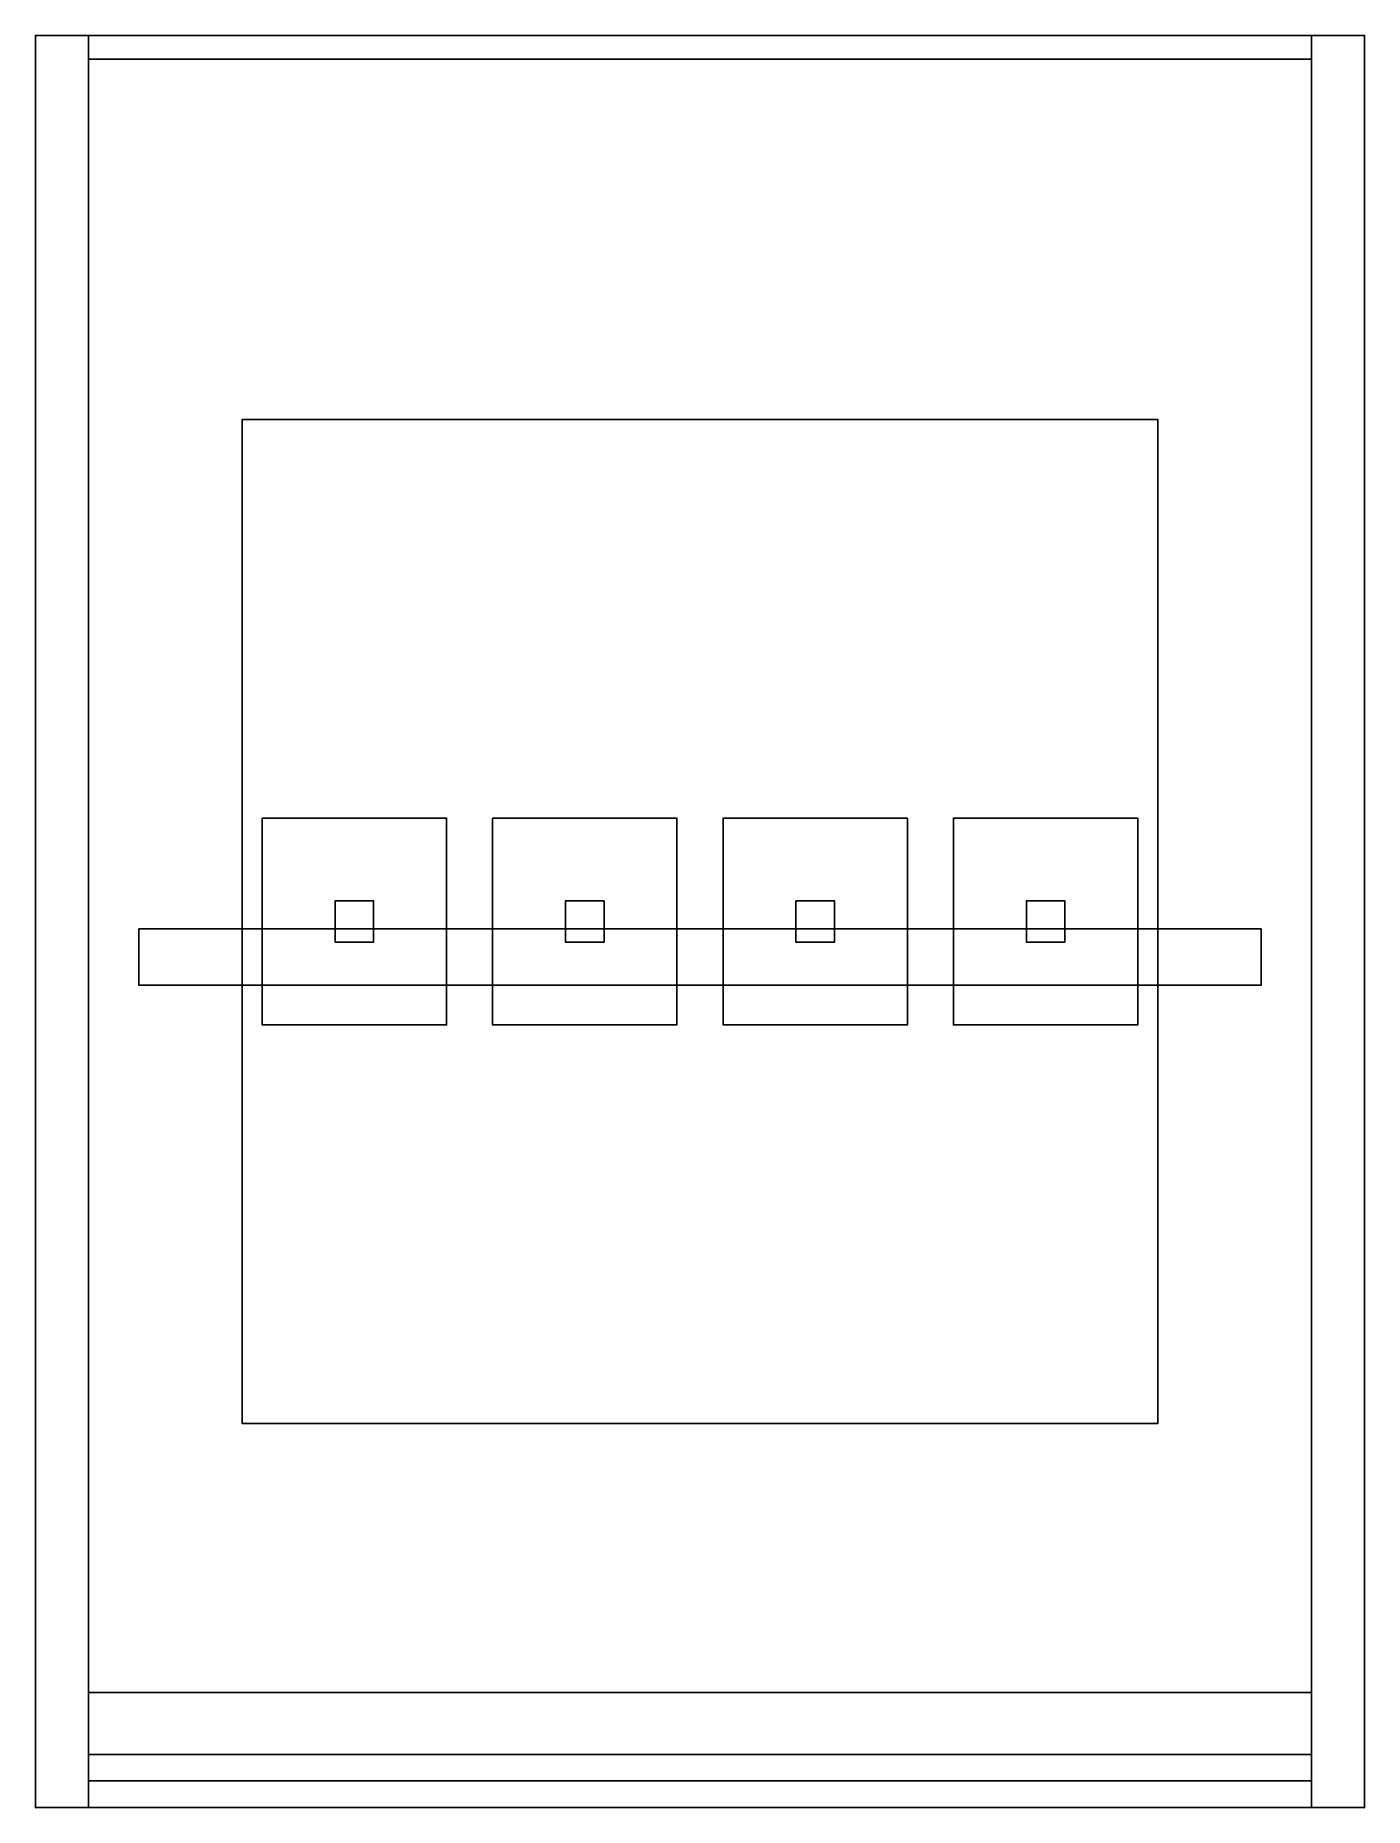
# Model space of a CAD drawing. Header units: millimetres. Extents: x 0 to 450, y -600 to 0.
import ezdxf

# ---------------------------------------------------------------- set-up
doc = ezdxf.new("R2010")
doc.units = ezdxf.units.MM
for name, color, linetype in [('AKSESUAR', 7, 'Continuous'), ('ARKALIK', 7, 'Continuous'), ('ASKILIK', 7, 'Continuous'), ('BAZA', 7, 'Continuous'), ('GOVDE', 7, 'Continuous'), ('RAFLAR', 7, 'Continuous')]:
    doc.layers.add(name, color=color, linetype=linetype)

msp = doc.modelspace()

# ---------------------------------------------------------------- linework, layer by layer
at = {"layer": 'AKSESUAR'}
for points in [[(70, -470, 60), (380, -470, 60), (380, -130, 60), (70, -130, 60)], [(70, -470, 360), (380, -470, 360), (380, -130, 360), (70, -130, 360)], [(380, -130, 60), (70, -130, 60), (70, -130, 360), (380, -130, 360)], [(70, -130, 60), (70, -470, 60), (70, -470, 360), (70, -130, 360)], [(380, -470, 60), (380, -130, 60), (380, -130, 360), (380, -470, 360)], [(76.8, -335, 1550), (139.2, -335, 1550), (139.2, -265, 1550), (76.8, -265, 1550)], [(76.8, -335, 1890), (139.2, -335, 1890), (139.2, -265, 1890), (76.8, -265, 1890)], [(139.2, -265, 1550), (76.8, -265, 1550), (76.8, -265, 1890), (139.2, -265, 1890)], [(76.8, -265, 1550), (76.8, -335, 1550), (76.8, -335, 1890), (76.8, -265, 1890)], [(139.2, -335, 1550), (139.2, -265, 1550), (139.2, -265, 1890), (139.2, -335, 1890)], [(154.8, -335, 1550), (217.2, -335, 1550), (217.2, -265, 1550), (154.8, -265, 1550)], [(154.8, -335, 1890), (217.2, -335, 1890), (217.2, -265, 1890), (154.8, -265, 1890)], [(217.2, -265, 1550), (154.8, -265, 1550), (154.8, -265, 1890), (217.2, -265, 1890)], [(154.8, -265, 1550), (154.8, -335, 1550), (154.8, -335, 1890), (154.8, -265, 1890)], [(217.2, -335, 1550), (217.2, -265, 1550), (217.2, -265, 1890), (217.2, -335, 1890)], [(232.8, -335, 1550), (295.2, -335, 1550), (295.2, -265, 1550), (232.8, -265, 1550)], [(232.8, -335, 1890), (295.2, -335, 1890), (295.2, -265, 1890), (232.8, -265, 1890)], [(295.2, -265, 1550), (232.8, -265, 1550), (232.8, -265, 1890), (295.2, -265, 1890)], [(232.8, -265, 1550), (232.8, -335, 1550), (232.8, -335, 1890), (232.8, -265, 1890)], [(295.2, -335, 1550), (295.2, -265, 1550), (295.2, -265, 1890), (295.2, -335, 1890)], [(310.8, -335, 1550), (373.2, -335, 1550), (373.2, -265, 1550), (310.8, -265, 1550)], [(310.8, -335, 1890), (373.2, -335, 1890), (373.2, -265, 1890), (310.8, -265, 1890)], [(373.2, -265, 1550), (310.8, -265, 1550), (310.8, -265, 1890), (373.2, -265, 1890)], [(310.8, -265, 1550), (310.8, -335, 1550), (310.8, -335, 1890), (310.8, -265, 1890)], [(373.2, -335, 1550), (373.2, -265, 1550), (373.2, -265, 1890), (373.2, -335, 1890)], [(101.5, -307, 1889.5), (114.5, -307, 1889.5), (114.5, -293, 1889.5), (101.5, -293, 1889.5)], [(101.5, -307, 1994.5), (114.5, -307, 1994.5), (114.5, -293, 1994.5), (101.5, -293, 1994.5)], [(114.5, -293, 1889.5), (101.5, -293, 1889.5), (101.5, -293, 1994.5), (114.5, -293, 1994.5)], [(101.5, -293, 1889.5), (101.5, -307, 1889.5), (101.5, -307, 1994.5), (101.5, -293, 1994.5)], [(114.5, -307, 1889.5), (114.5, -293, 1889.5), (114.5, -293, 1994.5), (114.5, -307, 1994.5)], [(179.5, -307, 1889.5), (192.5, -307, 1889.5), (192.5, -293, 1889.5), (179.5, -293, 1889.5)], [(179.5, -307, 1994.5), (192.5, -307, 1994.5), (192.5, -293, 1994.5), (179.5, -293, 1994.5)], [(192.5, -293, 1889.5), (179.5, -293, 1889.5), (179.5, -293, 1994.5), (192.5, -293, 1994.5)], [(179.5, -293, 1889.5), (179.5, -307, 1889.5), (179.5, -307, 1994.5), (179.5, -293, 1994.5)], [(192.5, -307, 1889.5), (192.5, -293, 1889.5), (192.5, -293, 1994.5), (192.5, -307, 1994.5)], [(257.5, -307, 1889.5), (270.5, -307, 1889.5), (270.5, -293, 1889.5), (257.5, -293, 1889.5)], [(257.5, -307, 1994.5), (270.5, -307, 1994.5), (270.5, -293, 1994.5), (257.5, -293, 1994.5)], [(270.5, -293, 1889.5), (257.5, -293, 1889.5), (257.5, -293, 1994.5), (270.5, -293, 1994.5)], [(257.5, -293, 1889.5), (257.5, -307, 1889.5), (257.5, -307, 1994.5), (257.5, -293, 1994.5)], [(270.5, -307, 1889.5), (270.5, -293, 1889.5), (270.5, -293, 1994.5), (270.5, -307, 1994.5)], [(335.5, -307, 1889.5), (348.5, -307, 1889.5), (348.5, -293, 1889.5), (335.5, -293, 1889.5)], [(335.5, -307, 1994.5), (348.5, -307, 1994.5), (348.5, -293, 1994.5), (335.5, -293, 1994.5)], [(348.5, -293, 1889.5), (335.5, -293, 1889.5), (335.5, -293, 1994.5), (348.5, -293, 1994.5)], [(335.5, -293, 1889.5), (335.5, -307, 1889.5), (335.5, -307, 1994.5), (335.5, -293, 1994.5)], [(348.5, -307, 1889.5), (348.5, -293, 1889.5), (348.5, -293, 1994.5), (348.5, -307, 1994.5)], [(101.5, -307, 1889.5), (114.5, -307, 1889.5), (114.5, -307, 1994.5), (101.5, -307, 1994.5)], [(179.5, -307, 1889.5), (192.5, -307, 1889.5), (192.5, -307, 1994.5), (179.5, -307, 1994.5)], [(257.5, -307, 1889.5), (270.5, -307, 1889.5), (270.5, -307, 1994.5), (257.5, -307, 1994.5)], [(335.5, -307, 1889.5), (348.5, -307, 1889.5), (348.5, -307, 1994.5), (335.5, -307, 1994.5)], [(76.8, -335, 1550), (139.2, -335, 1550), (139.2, -335, 1890), (76.8, -335, 1890)], [(154.8, -335, 1550), (217.2, -335, 1550), (217.2, -335, 1890), (154.8, -335, 1890)], [(232.8, -335, 1550), (295.2, -335, 1550), (295.2, -335, 1890), (232.8, -335, 1890)], [(310.8, -335, 1550), (373.2, -335, 1550), (373.2, -335, 1890), (310.8, -335, 1890)], [(70, -470, 60), (380, -470, 60), (380, -470, 360), (70, -470, 360)]]:
    msp.add_3dface(points, dxfattribs=at)
at = {"layer": 'ARKALIK'}
for points in [[(18, -8, 18), (432, -8, 18), (432, 0, 18), (18, 0, 18)], [(18, -8, 2482), (432, -8, 2482), (432, 0, 2482), (18, 0, 2482)], [(432, 0, 18), (18, 0, 18), (18, 0, 2482), (432, 0, 2482)], [(18, 0, 18), (18, -8, 18), (18, -8, 2482), (18, 0, 2482)], [(432, -8, 18), (432, 0, 18), (432, 0, 2482), (432, -8, 2482)], [(18, -8, 18), (432, -8, 18), (432, -8, 2482), (18, -8, 2482)]]:
    msp.add_3dface(points, dxfattribs=at)
at = {"layer": 'ASKILIK'}
for points in [[(35, -321.5, 1990.5), (415, -321.5, 1990.5), (415, -302.5, 1990.5), (35, -302.5, 1990.5)], [(35, -321.5, 2009.5), (415, -321.5, 2009.5), (415, -302.5, 2009.5), (35, -302.5, 2009.5)], [(415, -302.5, 1990.5), (35, -302.5, 1990.5), (35, -302.5, 2009.5), (415, -302.5, 2009.5)], [(35, -302.5, 1990.5), (35, -321.5, 1990.5), (35, -321.5, 2009.5), (35, -302.5, 2009.5)], [(415, -321.5, 1990.5), (415, -302.5, 1990.5), (415, -302.5, 2009.5), (415, -321.5, 2009.5)], [(35, -321.5, 1990.5), (415, -321.5, 1990.5), (415, -321.5, 2009.5), (35, -321.5, 2009.5)]]:
    msp.add_3dface(points, dxfattribs=at)
at = {"layer": 'BAZA'}
for points in [[(18, -591), (432, -591), (432, -561), (18, -561)], [(18, -591, 130), (432, -591, 130), (432, -561, 130), (18, -561, 130)], [(432, -561), (18, -561), (18, -561, 130), (432, -561, 130)], [(18, -561), (18, -591), (18, -591, 130), (18, -561, 130)], [(432, -591), (432, -561), (432, -561, 130), (432, -591, 130)], [(18, -591), (432, -591), (432, -591, 130), (18, -591, 130)]]:
    msp.add_3dface(points, dxfattribs=at)
at = {"layer": 'GOVDE'}
for points in [[(0, -600), (18, -600), (18, 0), (0, 0)], [(0, -600, 2500), (18, -600, 2500), (18, 0, 2500), (0, 0, 2500)], [(18, 0), (0, 0), (0, 0, 2500), (18, 0, 2500)], [(0, 0), (0, -600), (0, -600, 2500), (0, 0, 2500)], [(18, -600), (18, 0), (18, 0, 2500), (18, -600, 2500)], [(18, -600), (432, -600), (432, 0), (18, 0)], [(18, -600, 18), (432, -600, 18), (432, 0, 18), (18, 0, 18)], [(432, 0), (18, 0), (18, 0, 18), (432, 0, 18)], [(18, 0), (18, -600), (18, -600, 18), (18, 0, 18)], [(18, -600, 2482), (432, -600, 2482), (432, 0, 2482), (18, 0, 2482)], [(18, -600, 2500), (432, -600, 2500), (432, 0, 2500), (18, 0, 2500)], [(432, 0, 2482), (18, 0, 2482), (18, 0, 2500), (432, 0, 2500)], [(18, 0, 2482), (18, -600, 2482), (18, -600, 2500), (18, 0, 2500)], [(432, -600), (450, -600), (450, 0), (432, 0)], [(432, -600, 2500), (450, -600, 2500), (450, 0, 2500), (432, 0, 2500)], [(450, 0), (432, 0), (432, 0, 2500), (450, 0, 2500)], [(432, 0), (432, -600), (432, -600, 2500), (432, 0, 2500)], [(432, -600), (432, 0), (432, 0, 18), (432, -600, 18)], [(432, -600, 2482), (432, 0, 2482), (432, 0, 2500), (432, -600, 2500)], [(450, -600), (450, 0), (450, 0, 2500), (450, -600, 2500)], [(0, -600), (18, -600), (18, -600, 2500), (0, -600, 2500)], [(18, -600), (432, -600), (432, -600, 18), (18, -600, 18)], [(18, -600, 2482), (432, -600, 2482), (432, -600, 2500), (18, -600, 2500)], [(432, -600), (450, -600), (450, -600, 2500), (432, -600, 2500)]]:
    msp.add_3dface(points, dxfattribs=at)
at = {"layer": 'RAFLAR'}
for points in [[(18, -582, 2126), (432, -582, 2126), (432, 0, 2126), (18, 0, 2126)], [(18, -582, 2144), (432, -582, 2144), (432, 0, 2144), (18, 0, 2144)], [(432, 0, 2126), (18, 0, 2126), (18, 0, 2144), (432, 0, 2144)], [(18, 0, 2126), (18, -582, 2126), (18, -582, 2144), (18, 0, 2144)], [(18, -582, 391), (432, -582, 391), (432, 0, 391), (18, 0, 391)], [(18, -582, 409), (432, -582, 409), (432, 0, 409), (18, 0, 409)], [(432, 0, 391), (18, 0, 391), (18, 0, 409), (432, 0, 409)], [(18, 0, 391), (18, -582, 391), (18, -582, 409), (18, 0, 409)], [(432, -582, 2126), (432, 0, 2126), (432, 0, 2144), (432, -582, 2144)], [(432, -582, 391), (432, 0, 391), (432, 0, 409), (432, -582, 409)], [(18, -582, 2126), (432, -582, 2126), (432, -582, 2144), (18, -582, 2144)], [(18, -582, 391), (432, -582, 391), (432, -582, 409), (18, -582, 409)]]:
    msp.add_3dface(points, dxfattribs=at)

doc.saveas('drawing.dxf')
